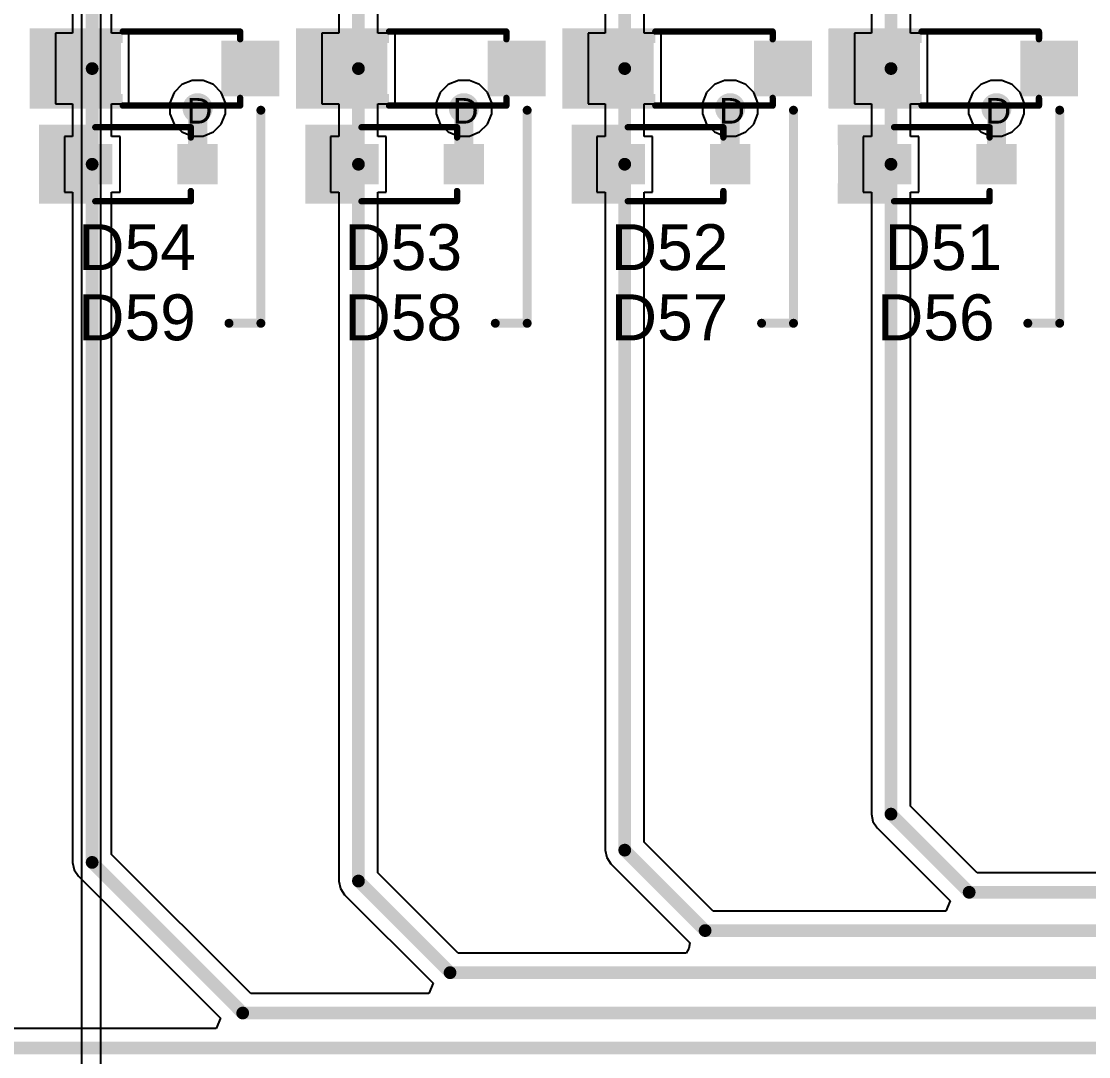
# Model space of a CAD drawing. Header units: inches. Extents: x -11 to 5428, y 0 to 5423.
# Drawn here: x 28.27 to 49.52, y 70.82 to 91.43 of the extents above; entities that cross this region are included whole.
import ezdxf

# ---------------------------------------------------------------- set-up
doc = ezdxf.new("R2010")
doc.units = ezdxf.units.IN
for name, color, linetype in [('Bottom Layer', 5, 'Continuous'), ('Drill Drawing', 1, 'Continuous'), ('GND', 16, 'Continuous'), ('PWR', 76, 'Continuous'), ('Top Layer', 1, 'Continuous'), ('Top Overlay', 2, 'Continuous'), ('Top Paste', 8, 'Continuous'), ('Top Solder', 216, 'Continuous'), ('Via Holes', 16, 'Continuous')]:
    doc.layers.add(name, color=color, linetype=linetype)
doc.styles.add('Arial', font='', dxfattribs={"height": 0.2})
doc.styles.get('Arial').set_extended_font_data('Arial')

# ---------------------------------------------------------------- blocks, each defined once
blk = doc.blocks.new('SOD_123_58')
at = {"layer": 'Top Layer'}
for points in [[(-1.1, 0.45), (-1.1, -0.45), (-2.05, -0.45), (-2.05, 0.45)], [(2.05, 0.45), (2.05, -0.45), (1.1, -0.45), (1.1, 0.45)]]:
    blk.add_hatch(color=1, dxfattribs=at).paths.add_polyline_path(points)
at = {"layer": 'Top Overlay'}
for points in [[(0.965, 0.508), (2.819, 0.508), (2.819, 0.8), (0.965, 0.8)], [(2.12, -0.787), (2.82, -0.787), (2.82, 0.787), (2.12, 0.787)], [(0.965, -0.8), (2.819, -0.8), (2.819, -0.508), (0.965, -0.508)]]:
    blk.add_hatch(color=2, dxfattribs=at).paths.add_polyline_path(points)
at = {"layer": 'Top Paste'}
for points in [[(-1.1, 0.45), (-1.1, -0.45), (-2.05, -0.45), (-2.05, 0.45)], [(2.05, 0.45), (2.05, -0.45), (1.1, -0.45), (1.1, 0.45)]]:
    blk.add_hatch(color=8, dxfattribs=at).paths.add_polyline_path(points)
at = {"layer": 'Top Solder'}
for points in [[(-0.998, 0.552), (-0.998, -0.552), (-2.152, -0.552), (-2.152, 0.552)], [(2.152, 0.552), (2.152, -0.552), (0.998, -0.552), (0.998, 0.552)]]:
    blk.add_hatch(color=216, dxfattribs=at).paths.add_polyline_path(points)
at = {"layer": 'Top Overlay'}
for points in [[(0.965, 0.737, 0.127, 0.127, 0), (-1.372, 0.737, 0.127, 0.127, 0)], [(-1.372, 0.737, 0.127, 0.127, 0), (-1.372, 0.584, 0.127, 0.127, 0)], [(-1.372, -0.584, 0.127, 0.127, 0), (-1.372, -0.737, 0.127, 0.127, 0)], [(0.965, -0.737, 0.127, 0.127, 0), (-1.372, -0.737, 0.127, 0.127, 0)]]:
    blk.add_lwpolyline(points, format="xyseb", dxfattribs=at)
for points in [[(-1.403, 0.737, 0.0635, 0.0635, 1), (-1.34, 0.737, 0.0635, 0.0635, 1)], [(-1.403, 0.737, 0.0635, 0.0635, 1), (-1.34, 0.737, 0.0635, 0.0635, 1)], [(-1.403, 0.584, 0.0635, 0.0635, 1), (-1.34, 0.584, 0.0635, 0.0635, 1)], [(0.933, 0.737, 0.0635, 0.0635, 1), (0.997, 0.737, 0.0635, 0.0635, 1)], [(-1.403, -0.584, 0.0635, 0.0635, 1), (-1.34, -0.584, 0.0635, 0.0635, 1)], [(-1.403, -0.737, 0.0635, 0.0635, 1), (-1.34, -0.737, 0.0635, 0.0635, 1)], [(-1.403, -0.737, 0.0635, 0.0635, 1), (-1.34, -0.737, 0.0635, 0.0635, 1)], [(0.933, -0.737, 0.0635, 0.0635, 1), (0.997, -0.737, 0.0635, 0.0635, 1)]]:
    blk.add_lwpolyline(points, format="xyseb", close=True, dxfattribs=at)
blk = doc.blocks.new('SOD323F_59')
at = {"layer": 'Top Layer'}
for points in [[(-1.35, 0.3), (-0.75, 0.3), (-0.75, -0.3), (-1.35, -0.3)], [(0.75, 0.3), (1.35, 0.3), (1.35, -0.3), (0.75, -0.3)]]:
    blk.add_hatch(color=1, dxfattribs=at).paths.add_polyline_path(points)
at = {"layer": 'Top Overlay'}
for points in [[(0.989, 0.382), (2.109, 0.382), (2.109, 0.788), (0.989, 0.788)], [(1.422, -0.406), (2.108, -0.406), (2.108, 0.457), (1.422, 0.457)], [(0.989, -0.786), (2.109, -0.786), (2.109, -0.38), (0.989, -0.38)]]:
    blk.add_hatch(color=2, dxfattribs=at).paths.add_polyline_path(points)
at = {"layer": 'Top Paste'}
for points in [[(-1.35, 0.3), (-0.75, 0.3), (-0.75, -0.3), (-1.35, -0.3)], [(0.75, 0.3), (1.35, 0.3), (1.35, -0.3), (0.75, -0.3)]]:
    blk.add_hatch(color=8, dxfattribs=at).paths.add_polyline_path(points)
at = {"layer": 'Top Solder'}
for points in [[(-1.452, 0.402), (-0.648, 0.402), (-0.648, -0.402), (-1.452, -0.402)], [(0.648, 0.402), (1.452, 0.402), (1.452, -0.402), (0.648, -0.402)]]:
    blk.add_hatch(color=216, dxfattribs=at).paths.add_polyline_path(points)
at = {"layer": 'Top Overlay'}
for points in [[(-0.914, 0.737, 0.127, 0.127, 0), (-0.914, 0.533, 0.127, 0.127, 0)], [(0.988, 0.737, 0.127, 0.127, 0), (-0.914, 0.737, 0.127, 0.127, 0)], [(-0.914, -0.533, 0.127, 0.127, 0), (-0.914, -0.737, 0.127, 0.127, 0)], [(0.988, -0.737, 0.127, 0.127, 0), (-0.914, -0.737, 0.127, 0.127, 0)]]:
    blk.add_lwpolyline(points, format="xyseb", dxfattribs=at)
for points in [[(-0.946, 0.737, 0.0635, 0.0635, 1), (-0.883, 0.737, 0.0635, 0.0635, 1)], [(-0.946, 0.737, 0.0635, 0.0635, 1), (-0.883, 0.737, 0.0635, 0.0635, 1)], [(0.957, 0.737, 0.0635, 0.0635, 1), (1.02, 0.737, 0.0635, 0.0635, 1)], [(-0.946, 0.533, 0.0635, 0.0635, 1), (-0.883, 0.533, 0.0635, 0.0635, 1)], [(-0.946, -0.533, 0.0635, 0.0635, 1), (-0.883, -0.533, 0.0635, 0.0635, 1)], [(-0.946, -0.737, 0.0635, 0.0635, 1), (-0.883, -0.737, 0.0635, 0.0635, 1)], [(-0.946, -0.737, 0.0635, 0.0635, 1), (-0.883, -0.737, 0.0635, 0.0635, 1)], [(0.957, -0.737, 0.0635, 0.0635, 1), (1.02, -0.737, 0.0635, 0.0635, 1)]]:
    blk.add_lwpolyline(points, format="xyseb", close=True, dxfattribs=at)
blk = doc.blocks.new('SOD_123_61')
at = {"layer": 'Top Layer'}
for points in [[(-1.1, 0.45), (-1.1, -0.45), (-2.05, -0.45), (-2.05, 0.45)], [(2.05, 0.45), (2.05, -0.45), (1.1, -0.45), (1.1, 0.45)]]:
    blk.add_hatch(color=1, dxfattribs=at).paths.add_polyline_path(points)
at = {"layer": 'Top Overlay'}
for points in [[(0.965, 0.508), (2.819, 0.508), (2.819, 0.8), (0.965, 0.8)], [(2.12, -0.787), (2.819, -0.787), (2.819, 0.787), (2.12, 0.787)], [(0.965, -0.8), (2.819, -0.8), (2.819, -0.508), (0.965, -0.508)]]:
    blk.add_hatch(color=2, dxfattribs=at).paths.add_polyline_path(points)
at = {"layer": 'Top Paste'}
for points in [[(-1.1, 0.45), (-1.1, -0.45), (-2.05, -0.45), (-2.05, 0.45)], [(2.05, 0.45), (2.05, -0.45), (1.1, -0.45), (1.1, 0.45)]]:
    blk.add_hatch(color=8, dxfattribs=at).paths.add_polyline_path(points)
at = {"layer": 'Top Solder'}
for points in [[(-0.998, 0.552), (-0.998, -0.552), (-2.152, -0.552), (-2.152, 0.552)], [(2.152, 0.552), (2.152, -0.552), (0.998, -0.552), (0.998, 0.552)]]:
    blk.add_hatch(color=216, dxfattribs=at).paths.add_polyline_path(points)
at = {"layer": 'Top Overlay'}
for points in [[(0.965, 0.737, 0.127, 0.127, 0), (-1.372, 0.737, 0.127, 0.127, 0)], [(-1.372, 0.737, 0.127, 0.127, 0), (-1.372, 0.584, 0.127, 0.127, 0)], [(-1.372, -0.584, 0.127, 0.127, 0), (-1.372, -0.737, 0.127, 0.127, 0)], [(0.965, -0.737, 0.127, 0.127, 0), (-1.372, -0.737, 0.127, 0.127, 0)]]:
    blk.add_lwpolyline(points, format="xyseb", dxfattribs=at)
for points in [[(-1.403, 0.737, 0.0635, 0.0635, 1), (-1.34, 0.737, 0.0635, 0.0635, 1)], [(-1.403, 0.737, 0.0635, 0.0635, 1), (-1.34, 0.737, 0.0635, 0.0635, 1)], [(-1.403, 0.584, 0.0635, 0.0635, 1), (-1.34, 0.584, 0.0635, 0.0635, 1)], [(0.933, 0.737, 0.0635, 0.0635, 1), (0.997, 0.737, 0.0635, 0.0635, 1)], [(-1.403, -0.584, 0.0635, 0.0635, 1), (-1.34, -0.584, 0.0635, 0.0635, 1)], [(-1.403, -0.737, 0.0635, 0.0635, 1), (-1.34, -0.737, 0.0635, 0.0635, 1)], [(-1.403, -0.737, 0.0635, 0.0635, 1), (-1.34, -0.737, 0.0635, 0.0635, 1)], [(0.933, -0.737, 0.0635, 0.0635, 1), (0.997, -0.737, 0.0635, 0.0635, 1)]]:
    blk.add_lwpolyline(points, format="xyseb", close=True, dxfattribs=at)
blk = doc.blocks.new('SOD323F_62')
at = {"layer": 'Top Layer'}
for points in [[(-1.35, 0.3), (-0.75, 0.3), (-0.75, -0.3), (-1.35, -0.3)], [(0.75, 0.3), (1.35, 0.3), (1.35, -0.3), (0.75, -0.3)]]:
    blk.add_hatch(color=1, dxfattribs=at).paths.add_polyline_path(points)
at = {"layer": 'Top Overlay'}
for points in [[(0.989, 0.382), (2.109, 0.382), (2.109, 0.788), (0.989, 0.788)], [(1.422, -0.406), (2.108, -0.406), (2.108, 0.457), (1.422, 0.457)], [(0.989, -0.787), (2.109, -0.787), (2.109, -0.38), (0.989, -0.38)]]:
    blk.add_hatch(color=2, dxfattribs=at).paths.add_polyline_path(points)
at = {"layer": 'Top Paste'}
for points in [[(-1.35, 0.3), (-0.75, 0.3), (-0.75, -0.3), (-1.35, -0.3)], [(0.75, 0.3), (1.35, 0.3), (1.35, -0.3), (0.75, -0.3)]]:
    blk.add_hatch(color=8, dxfattribs=at).paths.add_polyline_path(points)
at = {"layer": 'Top Solder'}
for points in [[(-1.452, 0.402), (-0.648, 0.402), (-0.648, -0.402), (-1.452, -0.402)], [(0.648, 0.402), (1.452, 0.402), (1.452, -0.402), (0.648, -0.402)]]:
    blk.add_hatch(color=216, dxfattribs=at).paths.add_polyline_path(points)
at = {"layer": 'Top Overlay'}
for points in [[(-0.914, 0.737, 0.127, 0.127, 0), (-0.914, 0.533, 0.127, 0.127, 0)], [(0.988, 0.737, 0.127, 0.127, 0), (-0.914, 0.737, 0.127, 0.127, 0)], [(-0.914, -0.533, 0.127, 0.127, 0), (-0.914, -0.737, 0.127, 0.127, 0)], [(0.988, -0.737, 0.127, 0.127, 0), (-0.914, -0.737, 0.127, 0.127, 0)]]:
    blk.add_lwpolyline(points, format="xyseb", dxfattribs=at)
for points in [[(-0.946, 0.737, 0.0635, 0.0635, 1), (-0.883, 0.737, 0.0635, 0.0635, 1)], [(-0.946, 0.737, 0.0635, 0.0635, 1), (-0.883, 0.737, 0.0635, 0.0635, 1)], [(0.957, 0.737, 0.0635, 0.0635, 1), (1.02, 0.737, 0.0635, 0.0635, 1)], [(-0.946, 0.533, 0.0635, 0.0635, 1), (-0.883, 0.533, 0.0635, 0.0635, 1)], [(-0.946, -0.533, 0.0635, 0.0635, 1), (-0.883, -0.533, 0.0635, 0.0635, 1)], [(-0.946, -0.737, 0.0635, 0.0635, 1), (-0.883, -0.737, 0.0635, 0.0635, 1)], [(-0.946, -0.737, 0.0635, 0.0635, 1), (-0.883, -0.737, 0.0635, 0.0635, 1)], [(0.957, -0.737, 0.0635, 0.0635, 1), (1.02, -0.737, 0.0635, 0.0635, 1)]]:
    blk.add_lwpolyline(points, format="xyseb", close=True, dxfattribs=at)
blk = doc.blocks.new('SOD_123_64')
at = {"layer": 'Top Layer'}
for points in [[(-1.1, 0.45), (-1.1, -0.45), (-2.05, -0.45), (-2.05, 0.45)], [(2.05, 0.45), (2.05, -0.45), (1.1, -0.45), (1.1, 0.45)]]:
    blk.add_hatch(color=1, dxfattribs=at).paths.add_polyline_path(points)
at = {"layer": 'Top Overlay'}
for points in [[(0.965, 0.508), (2.819, 0.508), (2.819, 0.8), (0.965, 0.8)], [(2.12, -0.787), (2.82, -0.787), (2.82, 0.787), (2.12, 0.787)], [(0.965, -0.8), (2.819, -0.8), (2.819, -0.508), (0.965, -0.508)]]:
    blk.add_hatch(color=2, dxfattribs=at).paths.add_polyline_path(points)
at = {"layer": 'Top Paste'}
for points in [[(-1.1, 0.45), (-1.1, -0.45), (-2.05, -0.45), (-2.05, 0.45)], [(2.05, 0.45), (2.05, -0.45), (1.1, -0.45), (1.1, 0.45)]]:
    blk.add_hatch(color=8, dxfattribs=at).paths.add_polyline_path(points)
at = {"layer": 'Top Solder'}
for points in [[(-0.998, 0.552), (-0.998, -0.552), (-2.152, -0.552), (-2.152, 0.552)], [(2.152, 0.552), (2.152, -0.552), (0.998, -0.552), (0.998, 0.552)]]:
    blk.add_hatch(color=216, dxfattribs=at).paths.add_polyline_path(points)
at = {"layer": 'Top Overlay'}
for points in [[(0.965, 0.737, 0.127, 0.127, 0), (-1.372, 0.737, 0.127, 0.127, 0)], [(-1.372, 0.737, 0.127, 0.127, 0), (-1.372, 0.584, 0.127, 0.127, 0)], [(-1.372, -0.584, 0.127, 0.127, 0), (-1.372, -0.737, 0.127, 0.127, 0)], [(0.965, -0.737, 0.127, 0.127, 0), (-1.372, -0.737, 0.127, 0.127, 0)]]:
    blk.add_lwpolyline(points, format="xyseb", dxfattribs=at)
for points in [[(-1.403, 0.737, 0.0635, 0.0635, 1), (-1.34, 0.737, 0.0635, 0.0635, 1)], [(-1.403, 0.737, 0.0635, 0.0635, 1), (-1.34, 0.737, 0.0635, 0.0635, 1)], [(-1.403, 0.584, 0.0635, 0.0635, 1), (-1.34, 0.584, 0.0635, 0.0635, 1)], [(0.933, 0.737, 0.0635, 0.0635, 1), (0.997, 0.737, 0.0635, 0.0635, 1)], [(-1.403, -0.584, 0.0635, 0.0635, 1), (-1.34, -0.584, 0.0635, 0.0635, 1)], [(-1.403, -0.737, 0.0635, 0.0635, 1), (-1.34, -0.737, 0.0635, 0.0635, 1)], [(-1.403, -0.737, 0.0635, 0.0635, 1), (-1.34, -0.737, 0.0635, 0.0635, 1)], [(0.933, -0.737, 0.0635, 0.0635, 1), (0.997, -0.737, 0.0635, 0.0635, 1)]]:
    blk.add_lwpolyline(points, format="xyseb", close=True, dxfattribs=at)
blk = doc.blocks.new('SOD323F_65')
at = {"layer": 'Top Layer'}
for points in [[(-1.35, 0.3), (-0.75, 0.3), (-0.75, -0.3), (-1.35, -0.3)], [(0.75, 0.3), (1.35, 0.3), (1.35, -0.3), (0.75, -0.3)]]:
    blk.add_hatch(color=1, dxfattribs=at).paths.add_polyline_path(points)
at = {"layer": 'Top Overlay'}
for points in [[(0.989, 0.382), (2.109, 0.382), (2.109, 0.788), (0.989, 0.788)], [(1.422, -0.406), (2.108, -0.406), (2.108, 0.457), (1.422, 0.457)], [(0.989, -0.786), (2.109, -0.786), (2.109, -0.38), (0.989, -0.38)]]:
    blk.add_hatch(color=2, dxfattribs=at).paths.add_polyline_path(points)
at = {"layer": 'Top Paste'}
for points in [[(-1.35, 0.3), (-0.75, 0.3), (-0.75, -0.3), (-1.35, -0.3)], [(0.75, 0.3), (1.35, 0.3), (1.35, -0.3), (0.75, -0.3)]]:
    blk.add_hatch(color=8, dxfattribs=at).paths.add_polyline_path(points)
at = {"layer": 'Top Solder'}
for points in [[(-1.452, 0.402), (-0.648, 0.402), (-0.648, -0.402), (-1.452, -0.402)], [(0.648, 0.402), (1.452, 0.402), (1.452, -0.402), (0.648, -0.402)]]:
    blk.add_hatch(color=216, dxfattribs=at).paths.add_polyline_path(points)
at = {"layer": 'Top Overlay'}
for points in [[(-0.914, 0.737, 0.127, 0.127, 0), (-0.914, 0.533, 0.127, 0.127, 0)], [(0.988, 0.737, 0.127, 0.127, 0), (-0.914, 0.737, 0.127, 0.127, 0)], [(-0.914, -0.533, 0.127, 0.127, 0), (-0.914, -0.737, 0.127, 0.127, 0)], [(0.988, -0.737, 0.127, 0.127, 0), (-0.914, -0.737, 0.127, 0.127, 0)]]:
    blk.add_lwpolyline(points, format="xyseb", dxfattribs=at)
for points in [[(-0.946, 0.737, 0.0635, 0.0635, 1), (-0.883, 0.737, 0.0635, 0.0635, 1)], [(-0.946, 0.737, 0.0635, 0.0635, 1), (-0.883, 0.737, 0.0635, 0.0635, 1)], [(0.957, 0.737, 0.0635, 0.0635, 1), (1.02, 0.737, 0.0635, 0.0635, 1)], [(-0.946, 0.533, 0.0635, 0.0635, 1), (-0.883, 0.533, 0.0635, 0.0635, 1)], [(-0.946, -0.533, 0.0635, 0.0635, 1), (-0.883, -0.533, 0.0635, 0.0635, 1)], [(-0.946, -0.737, 0.0635, 0.0635, 1), (-0.883, -0.737, 0.0635, 0.0635, 1)], [(-0.946, -0.737, 0.0635, 0.0635, 1), (-0.883, -0.737, 0.0635, 0.0635, 1)], [(0.957, -0.737, 0.0635, 0.0635, 1), (1.02, -0.737, 0.0635, 0.0635, 1)]]:
    blk.add_lwpolyline(points, format="xyseb", close=True, dxfattribs=at)
blk = doc.blocks.new('SOD_123_70')
at = {"layer": 'Top Layer'}
for points in [[(-1.1, 0.45), (-1.1, -0.45), (-2.05, -0.45), (-2.05, 0.45)], [(2.05, 0.45), (2.05, -0.45), (1.1, -0.45), (1.1, 0.45)]]:
    blk.add_hatch(color=1, dxfattribs=at).paths.add_polyline_path(points)
at = {"layer": 'Top Overlay'}
for points in [[(0.965, 0.508), (2.819, 0.508), (2.819, 0.8), (0.965, 0.8)], [(2.12, -0.787), (2.819, -0.787), (2.819, 0.787), (2.12, 0.787)], [(0.965, -0.8), (2.819, -0.8), (2.819, -0.508), (0.965, -0.508)]]:
    blk.add_hatch(color=2, dxfattribs=at).paths.add_polyline_path(points)
at = {"layer": 'Top Paste'}
for points in [[(-1.1, 0.45), (-1.1, -0.45), (-2.05, -0.45), (-2.05, 0.45)], [(2.05, 0.45), (2.05, -0.45), (1.1, -0.45), (1.1, 0.45)]]:
    blk.add_hatch(color=8, dxfattribs=at).paths.add_polyline_path(points)
at = {"layer": 'Top Solder'}
for points in [[(-0.998, 0.552), (-0.998, -0.552), (-2.152, -0.552), (-2.152, 0.552)], [(2.152, 0.552), (2.152, -0.552), (0.998, -0.552), (0.998, 0.552)]]:
    blk.add_hatch(color=216, dxfattribs=at).paths.add_polyline_path(points)
at = {"layer": 'Top Overlay'}
for points in [[(0.965, 0.737, 0.127, 0.127, 0), (-1.372, 0.737, 0.127, 0.127, 0)], [(-1.372, 0.737, 0.127, 0.127, 0), (-1.372, 0.584, 0.127, 0.127, 0)], [(-1.372, -0.584, 0.127, 0.127, 0), (-1.372, -0.737, 0.127, 0.127, 0)], [(0.965, -0.737, 0.127, 0.127, 0), (-1.372, -0.737, 0.127, 0.127, 0)]]:
    blk.add_lwpolyline(points, format="xyseb", dxfattribs=at)
for points in [[(-1.403, 0.737, 0.0635, 0.0635, 1), (-1.34, 0.737, 0.0635, 0.0635, 1)], [(-1.403, 0.737, 0.0635, 0.0635, 1), (-1.34, 0.737, 0.0635, 0.0635, 1)], [(-1.403, 0.584, 0.0635, 0.0635, 1), (-1.34, 0.584, 0.0635, 0.0635, 1)], [(0.933, 0.737, 0.0635, 0.0635, 1), (0.997, 0.737, 0.0635, 0.0635, 1)], [(-1.403, -0.584, 0.0635, 0.0635, 1), (-1.34, -0.584, 0.0635, 0.0635, 1)], [(-1.403, -0.737, 0.0635, 0.0635, 1), (-1.34, -0.737, 0.0635, 0.0635, 1)], [(-1.403, -0.737, 0.0635, 0.0635, 1), (-1.34, -0.737, 0.0635, 0.0635, 1)], [(0.933, -0.737, 0.0635, 0.0635, 1), (0.997, -0.737, 0.0635, 0.0635, 1)]]:
    blk.add_lwpolyline(points, format="xyseb", close=True, dxfattribs=at)
blk = doc.blocks.new('SOD323F_71')
at = {"layer": 'Top Layer'}
for points in [[(-1.35, 0.3), (-0.75, 0.3), (-0.75, -0.3), (-1.35, -0.3)], [(0.75, 0.3), (1.35, 0.3), (1.35, -0.3), (0.75, -0.3)]]:
    blk.add_hatch(color=1, dxfattribs=at).paths.add_polyline_path(points)
at = {"layer": 'Top Overlay'}
for points in [[(0.989, 0.382), (2.109, 0.382), (2.109, 0.788), (0.989, 0.788)], [(1.422, -0.406), (2.108, -0.406), (2.108, 0.457), (1.422, 0.457)], [(0.989, -0.787), (2.109, -0.787), (2.109, -0.38), (0.989, -0.38)]]:
    blk.add_hatch(color=2, dxfattribs=at).paths.add_polyline_path(points)
at = {"layer": 'Top Paste'}
for points in [[(-1.35, 0.3), (-0.75, 0.3), (-0.75, -0.3), (-1.35, -0.3)], [(0.75, 0.3), (1.35, 0.3), (1.35, -0.3), (0.75, -0.3)]]:
    blk.add_hatch(color=8, dxfattribs=at).paths.add_polyline_path(points)
at = {"layer": 'Top Solder'}
for points in [[(-1.452, 0.402), (-0.648, 0.402), (-0.648, -0.402), (-1.452, -0.402)], [(0.648, 0.402), (1.452, 0.402), (1.452, -0.402), (0.648, -0.402)]]:
    blk.add_hatch(color=216, dxfattribs=at).paths.add_polyline_path(points)
at = {"layer": 'Top Overlay'}
for points in [[(-0.914, 0.737, 0.127, 0.127, 0), (-0.914, 0.533, 0.127, 0.127, 0)], [(0.988, 0.737, 0.127, 0.127, 0), (-0.914, 0.737, 0.127, 0.127, 0)], [(-0.914, -0.533, 0.127, 0.127, 0), (-0.914, -0.737, 0.127, 0.127, 0)], [(0.988, -0.737, 0.127, 0.127, 0), (-0.914, -0.737, 0.127, 0.127, 0)]]:
    blk.add_lwpolyline(points, format="xyseb", dxfattribs=at)
for points in [[(-0.946, 0.737, 0.0635, 0.0635, 1), (-0.883, 0.737, 0.0635, 0.0635, 1)], [(-0.946, 0.737, 0.0635, 0.0635, 1), (-0.883, 0.737, 0.0635, 0.0635, 1)], [(0.957, 0.737, 0.0635, 0.0635, 1), (1.02, 0.737, 0.0635, 0.0635, 1)], [(-0.946, 0.533, 0.0635, 0.0635, 1), (-0.883, 0.533, 0.0635, 0.0635, 1)], [(-0.946, -0.533, 0.0635, 0.0635, 1), (-0.883, -0.533, 0.0635, 0.0635, 1)], [(-0.946, -0.737, 0.0635, 0.0635, 1), (-0.883, -0.737, 0.0635, 0.0635, 1)], [(-0.946, -0.737, 0.0635, 0.0635, 1), (-0.883, -0.737, 0.0635, 0.0635, 1)], [(0.957, -0.737, 0.0635, 0.0635, 1), (1.02, -0.737, 0.0635, 0.0635, 1)]]:
    blk.add_lwpolyline(points, format="xyseb", close=True, dxfattribs=at)

msp = doc.modelspace()

# ---------------------------------------------------------------- hatches: boundary and pattern name
at = {"layer": 'Bottom Layer'}
h = msp.add_hatch(color=5, dxfattribs=at)
edge = h.paths.add_edge_path()
edge.add_arc((31.778, 89.701), 0.3, 0, 360)
h = msp.add_hatch(color=5, dxfattribs=at)
edge = h.paths.add_edge_path()
edge.add_arc((37.08, 89.701), 0.3, 0, 360)
h = msp.add_hatch(color=5, dxfattribs=at)
edge = h.paths.add_edge_path()
edge.add_arc((42.383, 89.701), 0.3, 0, 360)
h = msp.add_hatch(color=5, dxfattribs=at)
edge = h.paths.add_edge_path()
edge.add_arc((47.686, 89.701), 0.3, 0, 360)
at = {"layer": 'GND'}
h = msp.add_hatch(color=16, dxfattribs=at)
edge = h.paths.add_edge_path()
edge.add_arc((31.778, 89.701), 0.3, 0, 360)
h = msp.add_hatch(color=16, dxfattribs=at)
edge = h.paths.add_edge_path()
edge.add_arc((37.08, 89.701), 0.3, 0, 360)
h = msp.add_hatch(color=16, dxfattribs=at)
edge = h.paths.add_edge_path()
edge.add_arc((42.383, 89.701), 0.3, 0, 360)
h = msp.add_hatch(color=16, dxfattribs=at)
edge = h.paths.add_edge_path()
edge.add_arc((47.686, 89.701), 0.3, 0, 360)
at = {"layer": 'PWR'}
h = msp.add_hatch(color=76, dxfattribs=at)
edge = h.paths.add_edge_path()
edge.add_arc((31.778, 89.701), 0.3, 0, 360)
h = msp.add_hatch(color=76, dxfattribs=at)
edge = h.paths.add_edge_path()
edge.add_arc((37.08, 89.701), 0.3, 0, 360)
h = msp.add_hatch(color=76, dxfattribs=at)
edge = h.paths.add_edge_path()
edge.add_arc((42.383, 89.701), 0.3, 0, 360)
h = msp.add_hatch(color=76, dxfattribs=at)
edge = h.paths.add_edge_path()
edge.add_arc((47.686, 89.701), 0.3, 0, 360)
at = {"layer": 'Top Layer'}
h = msp.add_hatch(color=1, dxfattribs=at)
edge = h.paths.add_edge_path()
edge.add_arc((31.778, 89.701), 0.3, 0, 360)
h = msp.add_hatch(color=1, dxfattribs=at)
edge = h.paths.add_edge_path()
edge.add_arc((37.08, 89.701), 0.3, 0, 360)
h = msp.add_hatch(color=1, dxfattribs=at)
edge = h.paths.add_edge_path()
edge.add_arc((42.383, 89.701), 0.3, 0, 360)
h = msp.add_hatch(color=1, dxfattribs=at)
edge = h.paths.add_edge_path()
edge.add_arc((47.686, 89.701), 0.3, 0, 360)
at = {"layer": 'Via Holes'}
h = msp.add_hatch(color=7, dxfattribs=at)
edge = h.paths.add_edge_path()
edge.add_arc((31.778, 89.701), 0.15, 0, 360)
h = msp.add_hatch(color=7, dxfattribs=at)
edge = h.paths.add_edge_path()
edge.add_arc((37.08, 89.701), 0.15, 0, 360)
h = msp.add_hatch(color=7, dxfattribs=at)
edge = h.paths.add_edge_path()
edge.add_arc((42.383, 89.701), 0.15, 0, 360)
h = msp.add_hatch(color=7, dxfattribs=at)
edge = h.paths.add_edge_path()
edge.add_arc((47.686, 89.701), 0.15, 0, 360)

# ---------------------------------------------------------------- linework, layer by layer
at = {"layer": 'PWR'}
for p, q in [((29.464, 93.828), (29.464, 65.825)), ((29.852, 66.255), (29.852, 93.667)), ((31.464, 90.171), (31.308, 90.015)), ((31.667, 90.255), (31.464, 90.171)), ((31.888, 90.255), (31.667, 90.255)), ((32.091, 90.171), (31.888, 90.255)), ((32.247, 90.015), (32.091, 90.171)), ((36.767, 90.171), (36.611, 90.015)), ((36.97, 90.255), (36.767, 90.171)), ((37.191, 90.255), (36.97, 90.255)), ((37.394, 90.171), (37.191, 90.255)), ((37.55, 90.015), (37.394, 90.171)), ((42.069, 90.171), (41.914, 90.015)), ((42.273, 90.255), (42.069, 90.171)), ((42.493, 90.255), (42.273, 90.255)), ((42.697, 90.171), (42.493, 90.255)), ((42.853, 90.015), (42.697, 90.171)), ((47.372, 90.171), (47.216, 90.015)), ((47.576, 90.255), (47.372, 90.171)), ((47.796, 90.255), (47.576, 90.255)), ((48, 90.171), (47.796, 90.255)), ((48.156, 90.015), (48, 90.171)), ((31.308, 90.015), (31.224, 89.811)), ((32.332, 89.811), (32.247, 90.015)), ((36.611, 90.015), (36.526, 89.811)), ((37.634, 89.811), (37.55, 90.015)), ((41.914, 90.015), (41.829, 89.811)), ((42.937, 89.811), (42.853, 90.015)), ((47.216, 90.015), (47.132, 89.811)), ((48.24, 89.811), (48.156, 90.015)), ((31.224, 89.811), (31.224, 89.591)), ((32.332, 89.591), (32.332, 89.811)), ((36.526, 89.811), (36.526, 89.591)), ((37.634, 89.591), (37.634, 89.811)), ((41.829, 89.811), (41.829, 89.591)), ((42.937, 89.591), (42.937, 89.811)), ((47.132, 89.811), (47.132, 89.591)), ((48.24, 89.591), (48.24, 89.811)), ((31.224, 89.591), (31.308, 89.387)), ((32.247, 89.387), (32.332, 89.591)), ((36.526, 89.591), (36.611, 89.387)), ((37.55, 89.387), (37.634, 89.591)), ((41.829, 89.591), (41.914, 89.387)), ((42.853, 89.387), (42.937, 89.591)), ((47.132, 89.591), (47.216, 89.387)), ((48.156, 89.387), (48.24, 89.591)), ((31.308, 89.387), (31.464, 89.232)), ((32.091, 89.232), (32.247, 89.387)), ((36.611, 89.387), (36.767, 89.232)), ((37.394, 89.232), (37.55, 89.387)), ((41.914, 89.387), (42.069, 89.232)), ((42.697, 89.232), (42.853, 89.387)), ((47.216, 89.387), (47.372, 89.232)), ((48, 89.232), (48.156, 89.387)), ((31.464, 89.232), (31.667, 89.147)), ((31.667, 89.147), (31.888, 89.147)), ((31.888, 89.147), (32.091, 89.232)), ((36.767, 89.232), (36.97, 89.147)), ((36.97, 89.147), (37.191, 89.147)), ((37.191, 89.147), (37.394, 89.232)), ((42.069, 89.232), (42.273, 89.147)), ((42.273, 89.147), (42.493, 89.147)), ((42.493, 89.147), (42.697, 89.232)), ((47.372, 89.232), (47.576, 89.147)), ((47.576, 89.147), (47.796, 89.147)), ((47.796, 89.147), (48, 89.232))]:
    msp.add_line(p, q, dxfattribs=at)
at = {"layer": 'Top Layer'}
for p, q in [((29.289, 91.571), (29.289, 91.195)), ((30.066, 91.195), (30.066, 91.571)), ((34.592, 91.571), (34.592, 91.195)), ((35.369, 91.195), (35.369, 91.571)), ((39.895, 91.571), (39.895, 91.195)), ((40.672, 91.195), (40.672, 91.571)), ((45.197, 91.571), (45.197, 91.195)), ((45.974, 91.195), (45.974, 91.571)), ((29.289, 91.195), (28.949, 91.195)), ((28.949, 91.195), (28.949, 89.787)), ((30.407, 91.195), (30.066, 91.195)), ((30.407, 89.787), (30.407, 91.195)), ((34.592, 91.195), (34.251, 91.195)), ((34.251, 91.195), (34.251, 89.787)), ((35.709, 91.195), (35.369, 91.195)), ((35.709, 89.787), (35.709, 91.195)), ((39.895, 91.195), (39.554, 91.195)), ((39.554, 91.195), (39.554, 89.787)), ((41.012, 91.195), (40.672, 91.195)), ((41.012, 89.787), (41.012, 91.195)), ((45.197, 91.195), (44.857, 91.195)), ((44.857, 91.195), (44.857, 89.787)), ((46.315, 91.195), (45.974, 91.195)), ((46.315, 89.787), (46.315, 91.195)), ((28.949, 89.787), (29.289, 89.787)), ((29.289, 89.787), (29.289, 89.14)), ((30.066, 89.14), (30.066, 89.787)), ((30.066, 89.787), (30.407, 89.787)), ((34.251, 89.787), (34.592, 89.787)), ((34.592, 89.787), (34.592, 89.14)), ((35.369, 89.14), (35.369, 89.787)), ((35.369, 89.787), (35.709, 89.787)), ((39.554, 89.787), (39.895, 89.787)), ((39.895, 89.787), (39.895, 89.14)), ((40.672, 89.14), (40.672, 89.787)), ((40.672, 89.787), (41.012, 89.787)), ((44.857, 89.787), (45.197, 89.787)), ((45.197, 89.787), (45.197, 89.14)), ((45.974, 89.14), (45.974, 89.787)), ((45.974, 89.787), (46.315, 89.787)), ((29.289, 89.14), (29.124, 89.14)), ((29.124, 89.14), (29.124, 88.032)), ((30.232, 89.14), (30.066, 89.14)), ((30.232, 88.032), (30.232, 89.14)), ((34.592, 89.14), (34.426, 89.14)), ((34.426, 89.14), (34.426, 88.032)), ((35.534, 89.14), (35.369, 89.14)), ((35.534, 88.032), (35.534, 89.14)), ((39.895, 89.14), (39.729, 89.14)), ((39.729, 89.14), (39.729, 88.032)), ((40.837, 89.14), (40.672, 89.14)), ((40.837, 88.032), (40.837, 89.14)), ((45.197, 89.14), (45.032, 89.14)), ((45.032, 89.14), (45.032, 88.032)), ((46.14, 89.14), (45.974, 89.14)), ((46.14, 88.032), (46.14, 89.14)), ((29.124, 88.032), (29.289, 88.032)), ((29.289, 88.032), (29.289, 74.687)), ((30.066, 74.847), (30.066, 88.032)), ((30.066, 88.032), (30.232, 88.032)), ((34.426, 88.032), (34.592, 88.032)), ((34.592, 88.032), (34.592, 74.316)), ((35.369, 74.477), (35.369, 88.032)), ((35.369, 88.032), (35.534, 88.032)), ((39.729, 88.032), (39.895, 88.032)), ((39.895, 88.032), (39.895, 74.931)), ((40.672, 75.092), (40.672, 88.032)), ((40.672, 88.032), (40.837, 88.032)), ((45.032, 88.032), (45.197, 88.032)), ((45.197, 88.032), (45.197, 75.648)), ((45.974, 75.809), (45.974, 88.032)), ((45.974, 88.032), (46.14, 88.032)), ((47.304, 74.48), (45.974, 75.809)), ((45.197, 75.648), (45.227, 75.5)), ((45.227, 75.5), (45.311, 75.374)), ((45.311, 75.374), (46.763, 73.921)), ((42.046, 73.718), (40.672, 75.092)), ((32.837, 72.077), (30.066, 74.847)), ((39.895, 74.931), (39.924, 74.783)), ((29.289, 74.687), (29.319, 74.538)), ((39.924, 74.783), (40.008, 74.657)), ((40.008, 74.657), (41.582, 73.083)), ((29.319, 74.538), (29.403, 74.412)), ((29.403, 74.412), (32.231, 71.584)), ((36.966, 72.88), (35.369, 74.477)), ((55.674, 74.48), (47.304, 74.48)), ((34.592, 74.316), (34.621, 74.167)), ((34.621, 74.167), (34.706, 74.041)), ((34.706, 74.041), (36.467, 72.28)), ((46.763, 73.921), (46.679, 73.718)), ((46.679, 73.718), (42.046, 73.718)), ((41.56, 72.97), (41.506, 72.88)), ((41.582, 73.083), (41.56, 72.97)), ((41.506, 72.88), (36.966, 72.88)), ((36.467, 72.28), (36.383, 72.077)), ((36.383, 72.077), (32.837, 72.077)), ((32.231, 71.584), (32.147, 71.381)), ((32.147, 71.381), (27.846, 71.381))]:
    msp.add_line(p, q, dxfattribs=at)
for points in [[(29.678, 90.491, 0.254, 0.254, 0), (29.678, 92.142, 0.254, 0.254, 0)], [(34.98, 90.491, 0.254, 0.254, 0), (34.98, 92.142, 0.254, 0.254, 0)], [(40.283, 90.491, 0.254, 0.254, 0), (40.283, 92.142, 0.254, 0.254, 0)], [(45.586, 90.491, 0.254, 0.254, 0), (45.586, 92.142, 0.254, 0.254, 0)], [(29.678, 88.586, 0.254, 0.254, 0), (29.678, 90.491, 0.254, 0.254, 0)], [(34.98, 88.586, 0.254, 0.254, 0), (34.98, 90.491, 0.254, 0.254, 0)], [(40.283, 88.586, 0.254, 0.254, 0), (40.283, 90.491, 0.254, 0.254, 0)], [(45.586, 88.586, 0.254, 0.254, 0), (45.586, 90.491, 0.254, 0.254, 0)], [(31.778, 88.586, 0.381, 0.381, 0), (31.778, 89.701, 0.381, 0.381, 0)], [(37.08, 88.586, 0.381, 0.381, 0), (37.08, 89.701, 0.381, 0.381, 0)], [(42.383, 88.586, 0.381, 0.381, 0), (42.383, 89.701, 0.381, 0.381, 0)], [(47.686, 88.586, 0.381, 0.381, 0), (47.686, 89.701, 0.381, 0.381, 0)], [(29.678, 74.687, 0.254, 0.254, 0), (29.678, 88.586, 0.254, 0.254, 0)], [(34.98, 74.316, 0.254, 0.254, 0), (34.98, 88.586, 0.254, 0.254, 0)], [(40.283, 74.931, 0.254, 0.254, 0), (40.283, 88.586, 0.254, 0.254, 0)], [(45.586, 75.648, 0.254, 0.254, 0), (45.586, 88.586, 0.254, 0.254, 0)], [(45.586, 75.648, 0.254, 0.254, 0), (47.143, 74.092, 0.254, 0.254, 0)], [(40.283, 74.931, 0.254, 0.254, 0), (41.885, 73.33, 0.254, 0.254, 0)], [(29.678, 74.687, 0.254, 0.254, 0), (32.676, 71.688, 0.254, 0.254, 0)], [(34.98, 74.316, 0.254, 0.254, 0), (36.805, 72.492, 0.254, 0.254, 0)], [(47.143, 74.092, 0.254, 0.254, 0), (56.069, 74.092, 0.254, 0.254, 0)], [(41.885, 73.33, 0.254, 0.254, 0), (55.143, 73.33, 0.254, 0.254, 0)], [(36.805, 72.492, 0.254, 0.254, 0), (54.458, 72.492, 0.254, 0.254, 0)], [(32.676, 71.688, 0.254, 0.254, 0), (92.024, 71.688, 0.254, 0.254, 0)], [(27.685, 70.992, 0.254, 0.254, 0), (92.157, 70.992, 0.254, 0.254, 0)]]:
    msp.add_lwpolyline(points, format="xyseb", dxfattribs=at)
for points in [[(29.614, 90.491, 0.127, 0.127, 1), (29.741, 90.491, 0.127, 0.127, 1)], [(29.614, 90.491, 0.127, 0.127, 1), (29.741, 90.491, 0.127, 0.127, 1)], [(34.917, 90.491, 0.127, 0.127, 1), (35.044, 90.491, 0.127, 0.127, 1)], [(34.917, 90.491, 0.127, 0.127, 1), (35.044, 90.491, 0.127, 0.127, 1)], [(40.22, 90.491, 0.127, 0.127, 1), (40.347, 90.491, 0.127, 0.127, 1)], [(40.22, 90.491, 0.127, 0.127, 1), (40.347, 90.491, 0.127, 0.127, 1)], [(45.522, 90.491, 0.127, 0.127, 1), (45.649, 90.491, 0.127, 0.127, 1)], [(45.522, 90.491, 0.127, 0.127, 1), (45.649, 90.491, 0.127, 0.127, 1)], [(31.682, 89.701, 0.191, 0.191, 1), (31.873, 89.701, 0.191, 0.191, 1)], [(36.985, 89.701, 0.191, 0.191, 1), (37.176, 89.701, 0.191, 0.191, 1)], [(42.288, 89.701, 0.191, 0.191, 1), (42.478, 89.701, 0.191, 0.191, 1)], [(47.591, 89.701, 0.191, 0.191, 1), (47.781, 89.701, 0.191, 0.191, 1)], [(29.614, 88.586, 0.127, 0.127, 1), (29.741, 88.586, 0.127, 0.127, 1)], [(29.614, 88.586, 0.127, 0.127, 1), (29.741, 88.586, 0.127, 0.127, 1)], [(31.682, 88.586, 0.191, 0.191, 1), (31.873, 88.586, 0.191, 0.191, 1)], [(34.917, 88.586, 0.127, 0.127, 1), (35.044, 88.586, 0.127, 0.127, 1)], [(34.917, 88.586, 0.127, 0.127, 1), (35.044, 88.586, 0.127, 0.127, 1)], [(36.985, 88.586, 0.191, 0.191, 1), (37.176, 88.586, 0.191, 0.191, 1)], [(40.22, 88.586, 0.127, 0.127, 1), (40.347, 88.586, 0.127, 0.127, 1)], [(40.22, 88.586, 0.127, 0.127, 1), (40.347, 88.586, 0.127, 0.127, 1)], [(42.288, 88.586, 0.191, 0.191, 1), (42.478, 88.586, 0.191, 0.191, 1)], [(45.522, 88.586, 0.127, 0.127, 1), (45.649, 88.586, 0.127, 0.127, 1)], [(45.522, 88.586, 0.127, 0.127, 1), (45.649, 88.586, 0.127, 0.127, 1)], [(47.591, 88.586, 0.191, 0.191, 1), (47.781, 88.586, 0.191, 0.191, 1)], [(45.522, 75.648, 0.127, 0.127, 1), (45.649, 75.648, 0.127, 0.127, 1)], [(45.522, 75.648, 0.127, 0.127, 1), (45.649, 75.648, 0.127, 0.127, 1)], [(40.22, 74.931, 0.127, 0.127, 1), (40.347, 74.931, 0.127, 0.127, 1)], [(40.22, 74.931, 0.127, 0.127, 1), (40.347, 74.931, 0.127, 0.127, 1)], [(29.614, 74.687, 0.127, 0.127, 1), (29.741, 74.687, 0.127, 0.127, 1)], [(29.614, 74.687, 0.127, 0.127, 1), (29.741, 74.687, 0.127, 0.127, 1)], [(34.917, 74.316, 0.127, 0.127, 1), (35.044, 74.316, 0.127, 0.127, 1)], [(34.917, 74.316, 0.127, 0.127, 1), (35.044, 74.316, 0.127, 0.127, 1)], [(47.079, 74.092, 0.127, 0.127, 1), (47.206, 74.092, 0.127, 0.127, 1)], [(47.079, 74.092, 0.127, 0.127, 1), (47.206, 74.092, 0.127, 0.127, 1)], [(41.821, 73.33, 0.127, 0.127, 1), (41.948, 73.33, 0.127, 0.127, 1)], [(41.821, 73.33, 0.127, 0.127, 1), (41.948, 73.33, 0.127, 0.127, 1)], [(36.741, 72.492, 0.127, 0.127, 1), (36.868, 72.492, 0.127, 0.127, 1)], [(36.741, 72.492, 0.127, 0.127, 1), (36.868, 72.492, 0.127, 0.127, 1)], [(32.612, 71.688, 0.127, 0.127, 1), (32.739, 71.688, 0.127, 0.127, 1)], [(32.612, 71.688, 0.127, 0.127, 1), (32.739, 71.688, 0.127, 0.127, 1)]]:
    msp.add_lwpolyline(points, format="xyseb", close=True, dxfattribs=at)
at = {"layer": 'Top Overlay'}
for points in [[(33.038, 85.42, 0.178, 0.178, 0), (33.038, 89.662, 0.178, 0.178, 0)], [(38.34, 85.42, 0.178, 0.178, 0), (38.34, 89.662, 0.178, 0.178, 0)], [(43.643, 85.42, 0.178, 0.178, 0), (43.643, 89.662, 0.178, 0.178, 0)], [(48.946, 85.42, 0.178, 0.178, 0), (48.946, 89.662, 0.178, 0.178, 0)], [(32.403, 85.42, 0.178, 0.178, 0), (33.038, 85.42, 0.178, 0.178, 0)], [(37.705, 85.42, 0.178, 0.178, 0), (38.34, 85.42, 0.178, 0.178, 0)], [(43.008, 85.42, 0.178, 0.178, 0), (43.643, 85.42, 0.178, 0.178, 0)], [(48.311, 85.42, 0.178, 0.178, 0), (48.946, 85.42, 0.178, 0.178, 0)]]:
    msp.add_lwpolyline(points, format="xyseb", dxfattribs=at)
for points in [[(32.993, 89.662, 0.0889, 0.0889, 1), (33.082, 89.662, 0.0889, 0.0889, 1)], [(38.296, 89.662, 0.0889, 0.0889, 1), (38.385, 89.662, 0.0889, 0.0889, 1)], [(43.599, 89.662, 0.0889, 0.0889, 1), (43.688, 89.662, 0.0889, 0.0889, 1)], [(48.901, 89.662, 0.0889, 0.0889, 1), (48.99, 89.662, 0.0889, 0.0889, 1)], [(32.358, 85.42, 0.0889, 0.0889, 1), (32.447, 85.42, 0.0889, 0.0889, 1)], [(32.993, 85.42, 0.0889, 0.0889, 1), (33.082, 85.42, 0.0889, 0.0889, 1)], [(32.993, 85.42, 0.0889, 0.0889, 1), (33.082, 85.42, 0.0889, 0.0889, 1)], [(37.661, 85.42, 0.0889, 0.0889, 1), (37.75, 85.42, 0.0889, 0.0889, 1)], [(38.296, 85.42, 0.0889, 0.0889, 1), (38.385, 85.42, 0.0889, 0.0889, 1)], [(38.296, 85.42, 0.0889, 0.0889, 1), (38.385, 85.42, 0.0889, 0.0889, 1)], [(42.964, 85.42, 0.0889, 0.0889, 1), (43.053, 85.42, 0.0889, 0.0889, 1)], [(43.599, 85.42, 0.0889, 0.0889, 1), (43.688, 85.42, 0.0889, 0.0889, 1)], [(43.599, 85.42, 0.0889, 0.0889, 1), (43.688, 85.42, 0.0889, 0.0889, 1)], [(48.266, 85.42, 0.0889, 0.0889, 1), (48.355, 85.42, 0.0889, 0.0889, 1)], [(48.901, 85.42, 0.0889, 0.0889, 1), (48.99, 85.42, 0.0889, 0.0889, 1)], [(48.901, 85.42, 0.0889, 0.0889, 1), (48.99, 85.42, 0.0889, 0.0889, 1)]]:
    msp.add_lwpolyline(points, format="xyseb", close=True, dxfattribs=at)

# ---------------------------------------------------------------- block references
at = {"rotation": 180}
for name, p in [('SOD_123_70', (31.253, 90.491)), ('SOD_123_64', (36.555, 90.491)), ('SOD_123_61', (41.858, 90.491)), ('SOD_123_58', (47.161, 90.491)), ('SOD323F_71', (30.728, 88.586)), ('SOD323F_65', (36.03, 88.586)), ('SOD323F_62', (41.333, 88.586)), ('SOD323F_59', (46.636, 88.586))]:
    msp.add_blockref(name, p, dxfattribs=at)

# ---------------------------------------------------------------- texts
at = {"layer": 'Drill Drawing', "style": 'Arial'}
for p in [(31.558, 89.396), (36.86, 89.396), (42.163, 89.396), (47.466, 89.396)]:
    msp.add_text('D', height=0.508, dxfattribs=at).set_placement(p)
at = {"layer": 'Top Overlay', "style": 'Arial'}
for s, p in [('D54', (29.399, 86.478)), ('D53', (34.701, 86.478)), ('D52', (40.004, 86.478)), ('D51', (45.459, 86.478)), ('D59', (29.399, 85.081)), ('D58', (34.701, 85.081)), ('D57', (40.004, 85.081)), ('D56', (45.307, 85.081))]:
    msp.add_text(s, height=0.9144, dxfattribs=at).set_placement(p)

doc.saveas('drawing.dxf')
